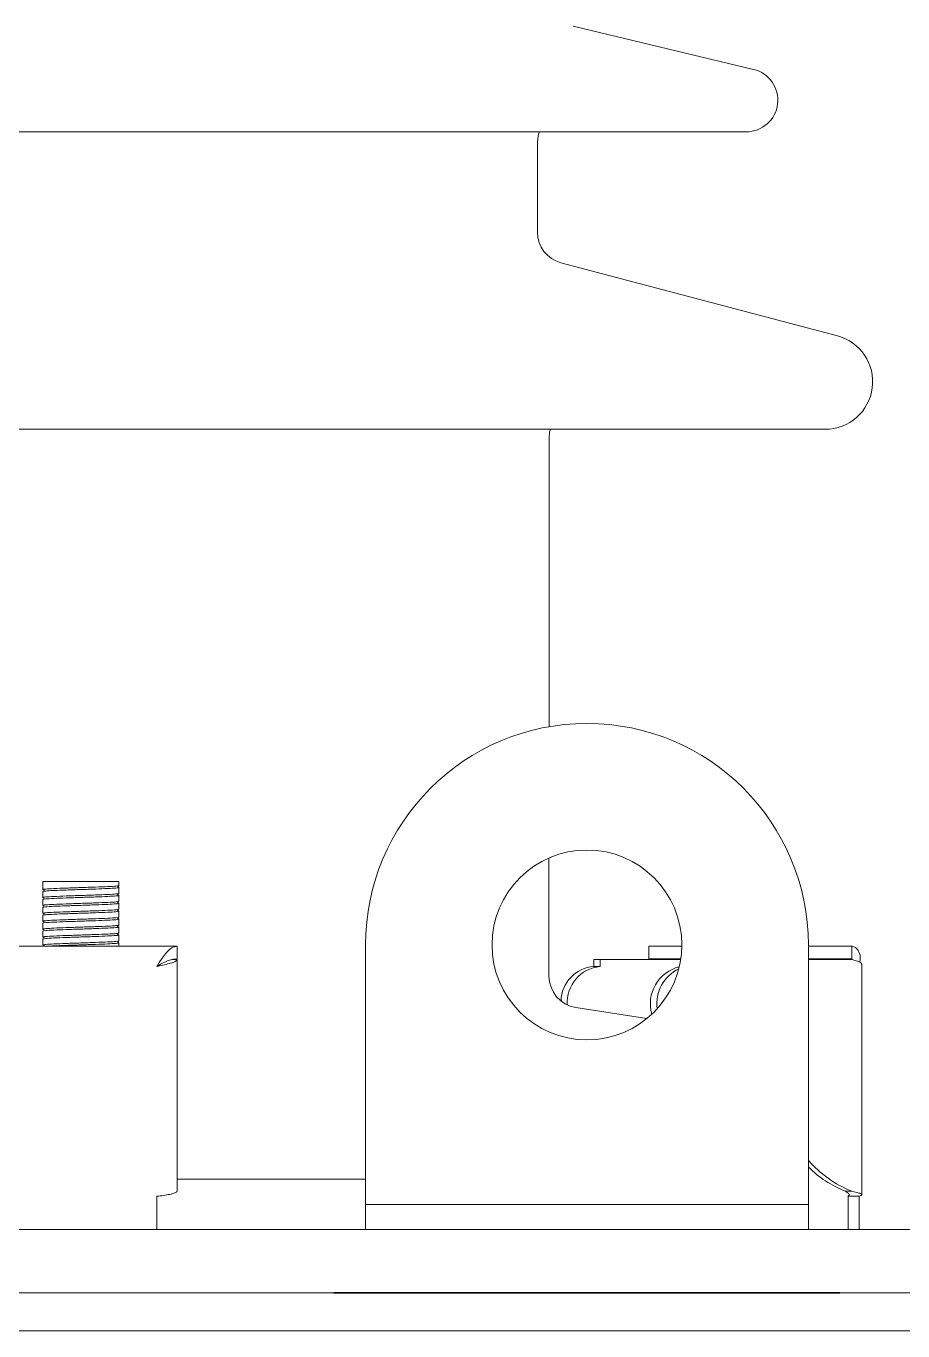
# Model space of a CAD drawing. Header units: millimetres. Extents: x 51507 to 66627, y -17810 to -7118.
# Drawn here: x 54258.8 to 54397.4, y -12022.7 to -11816.5 of the extents above; entities that cross this region are included whole.
import ezdxf

# ---------------------------------------------------------------- set-up
doc = ezdxf.new("R2010")
doc.units = ezdxf.units.MM
doc.header["$LTSCALE"] = 10
doc.layers.add('粗实线', color=4, linetype='Continuous', lineweight=18)
doc.layers.add('细实线', color=3, linetype='Continuous', lineweight=35)

msp = doc.modelspace()

# ---------------------------------------------------------------- linework, layer by layer
at = {"layer": '粗实线'}
for p, q in [((54373.744, -11823.342), (54345.25, -11816.497)), ((54162.241, -11833.204), (54372.576, -11833.204)), ((54339.576, -11849.065), (54339.576, -11834.861)), ((54386.994, -11865.453), (54343.298, -11853.899)), ((54149.741, -11880.204), (54385.076, -11880.204)), ((54341.413, -11927.221), (54341.418, -11881.635)), ((54341.409, -11966.644), (54341.411, -11947.955)), ((54261.409, -11951.704), (54261.409, -11952.012)), ((54261.409, -11951.704), (54261.493, -11951.718)), ((54261.409, -11951.704), (54273.409, -11951.704)), ((54273.409, -11952.329), (54273.409, -11951.704)), ((54261.409, -11952.012), (54261.409, -11952.954)), ((54261.409, -11953.262), (54261.409, -11954.204)), ((54273.409, -11953.579), (54273.409, -11952.637)), ((54261.409, -11954.512), (54261.409, -11955.454)), ((54261.409, -11955.762), (54261.409, -11956.704)), ((54273.409, -11954.829), (54273.409, -11953.887)), ((54273.409, -11956.079), (54273.409, -11955.137)), ((54261.409, -11957.012), (54261.409, -11957.954)), ((54273.409, -11957.329), (54273.409, -11956.387)), ((54273.409, -11958.579), (54273.409, -11957.637)), ((54261.409, -11958.262), (54261.409, -11959.204)), ((54261.409, -11959.512), (54261.409, -11960.454)), ((54273.409, -11959.829), (54273.409, -11958.887)), ((54252.209, -11961.916), (54282.609, -11961.916)), ((54261.409, -11960.762), (54261.409, -11961.704)), ((54273.409, -11961.079), (54273.409, -11960.137)), ((54273.409, -11961.916), (54273.409, -11961.387)), ((54282.609, -11961.916), (54282.609, -11963.916)), ((54312.409, -12002.704), (54312.409, -11961.704)), ((54357.167, -11961.916), (54357.167, -11963.916)), ((54362.407, -11961.916), (54357.167, -11961.916)), ((54382.409, -11961.704), (54382.409, -12002.704)), ((54389.261, -11961.916), (54382.409, -11961.916)), ((54389.261, -11961.916), (54389.261, -11963.916)), ((54281.782, -11964.016), (54282.609, -11964.016)), ((54282.609, -11964.016), (54282.609, -12000.613)), ((54349.491, -11964.016), (54348.491, -11964.016)), ((54348.491, -11964.016), (54348.491, -11965.116)), ((54349.491, -11964.016), (54349.491, -11965.116)), ((54362.229, -11964.016), (54349.491, -11964.016)), ((54362.245, -11963.916), (54357.167, -11963.916)), ((54389.261, -11963.916), (54382.409, -11963.916)), ((54389.261, -11964.016), (54382.409, -11964.016)), ((54389.263, -11963.948), (54389.261, -11963.916)), ((54348.491, -11965.116), (54349.491, -11965.116)), ((54390.861, -12001.191), (54390.861, -11964.75)), ((54356.901, -11973.318), (54345.649, -11971.587)), ((54312.409, -11998.704), (54282.609, -11998.704)), ((54389.261, -12000.613), (54388.261, -12000.613)), ((54279.409, -12006.704), (54279.409, -12001.425)), ((54312.409, -12002.704), (54382.409, -12002.704)), ((54312.409, -12006.704), (54312.409, -12002.704)), ((54382.409, -12002.704), (54382.409, -12006.704)), ((54390.432, -12001.425), (54388.7, -12001.425)), ((54388.7, -12006.704), (54388.7, -12001.425)), ((54390.432, -12006.704), (54390.432, -12001.425)), ((52722.409, -12006.704), (54612.409, -12006.704)), ((52722.409, -12016.704), (54612.409, -12016.704)), ((54607.409, -12022.704), (52727.409, -12022.704))]:
    msp.add_line(p, q, dxfattribs=at)
for points in [[(54339.576, -11834.861), (54339.673, -11833.885), (54339.859, -11833.204)], [(54341.418, -11881.635), (54341.514, -11880.659), (54341.627, -11880.204)]]:
    msp.add_lwpolyline(points, dxfattribs=at)
msp.add_circle((54347.409, -11961.704), 15, dxfattribs=at)
for centre, radius, start, end in [((54372.576, -11828.204), 5, 270, 76.49205), ((54344.576, -11849.065), 5, 180, 255.18856), ((54385.076, -11872.704), 7.5, 270, 75.18856), ((54347.409, -11961.704), 35, 0, 180), ((54348.883, -11970.669), 5.567, 94.03303, 179.01423), ((54350.052, -11970.854), 5.766, 95.58073, 183.20019), ((54363.436, -11970.996), 6, 103.81231, 195.97904), ((54364.562, -11970.963), 6.09, 115.63428, 187.64615), ((54346.409, -11966.645), 5, 179.99382, 261.25384), ((54395.584, -11984.523), 17.288, 220.3511, 248.546), ((54394.394, -11984.832), 16.931, 224.93801, 248.76301)]:
    msp.add_arc(centre, radius, start, end, dxfattribs=at)
for points, knots in [([(54273.337, -11952.341), (54273.257, -11952.363), (54273.081, -11952.411), (54271.746, -11952.485), (54269.769, -11952.563), (54267.407, -11952.641), (54265.057, -11952.719), (54263.042, -11952.797), (54261.772, -11952.875), (54261.255, -11952.932), (54261.461, -11952.963), (54261.493, -11952.968)], [0, 0, 0, 0, 1.2641506, 2.764493, 4.2648353, 5.7651777, 7.26552, 8.7658624, 10.2662047, 11.7665471, 12.0431886, 12.0431886, 12.0431886, 12.0431886]), ([(54273.337, -11953.591), (54273.257, -11953.613), (54273.081, -11953.661), (54271.746, -11953.735), (54269.769, -11953.813), (54267.407, -11953.891), (54265.057, -11953.969), (54263.042, -11954.047), (54261.772, -11954.125), (54261.255, -11954.182), (54261.461, -11954.213), (54261.493, -11954.218)], [0, 0, 0, 0, 1.2641506, 2.764493, 4.2648353, 5.7651777, 7.26552, 8.7658624, 10.2662047, 11.7665471, 12.0431886, 12.0431886, 12.0431886, 12.0431886]), ([(54273.345, -11952.626), (54273.369, -11952.63), (54273.561, -11952.66), (54273.041, -11952.715), (54271.777, -11952.793), (54269.761, -11952.872), (54267.411, -11952.95), (54265.05, -11953.028), (54263.067, -11953.106), (54261.679, -11953.184), (54261.499, -11953.236), (54261.409, -11953.262)], [0, 0, 0, 0, 0.207761, 1.6938278, 3.1798946, 4.6659615, 6.1520283, 7.6380951, 9.1241619, 10.6102287, 12.0962955, 12.0962955, 12.0962955, 12.0962955]), ([(54261.425, -11952.967), (54261.457, -11952.986), (54261.52, -11953.023), (54261.584, -11953.06), (54261.616, -11953.078)], [0, 0, 0, 0, 0.11024401, 0.22048689, 0.22048689, 0.22048689, 0.22048689]), ([(54273.208, -11952.45), (54273.24, -11952.431), (54273.304, -11952.394), (54273.368, -11952.358), (54273.4, -11952.339)], [0, 0, 0, 0, 0.11046934, 0.22094307, 0.22094307, 0.22094307, 0.22094307]), ([(54273.4, -11952.627), (54273.368, -11952.608), (54273.304, -11952.571), (54273.24, -11952.534), (54273.208, -11952.516)], [0, 0, 0, 0, 0.11047373, 0.22094307, 0.22094307, 0.22094307, 0.22094307]), ([(54273.208, -11953.7), (54273.24, -11953.681), (54273.304, -11953.644), (54273.368, -11953.608), (54273.4, -11953.589)], [0, 0, 0, 0, 0.11046934, 0.22094307, 0.22094307, 0.22094307, 0.22094307]), ([(54273.4, -11953.877), (54273.368, -11953.858), (54273.304, -11953.821), (54273.24, -11953.784), (54273.208, -11953.766)], [0, 0, 0, 0, 0.11047373, 0.22094307, 0.22094307, 0.22094307, 0.22094307]), ([(54273.409, -11954.829), (54273.319, -11954.855), (54273.138, -11954.907), (54271.751, -11954.985), (54269.768, -11955.063), (54267.407, -11955.141), (54265.057, -11955.219), (54263.042, -11955.297), (54261.772, -11955.375), (54261.255, -11955.432), (54261.461, -11955.463), (54261.493, -11955.468)], [0, 0, 0, 0, 1.4804192, 2.9608384, 4.4412576, 5.9216768, 7.402096, 8.8825152, 10.3629343, 11.8433535, 12.1163216, 12.1163216, 12.1163216, 12.1163216]), ([(54273.345, -11953.876), (54273.369, -11953.88), (54273.561, -11953.91), (54273.041, -11953.965), (54271.777, -11954.043), (54269.761, -11954.122), (54267.411, -11954.2), (54265.05, -11954.278), (54263.067, -11954.356), (54261.679, -11954.434), (54261.499, -11954.486), (54261.409, -11954.512)], [0, 0, 0, 0, 0.207761, 1.6938278, 3.1798946, 4.6659615, 6.1520283, 7.6380951, 9.1241619, 10.6102287, 12.0962955, 12.0962955, 12.0962955, 12.0962955]), ([(54273.345, -11955.126), (54273.369, -11955.13), (54273.561, -11955.16), (54273.041, -11955.215), (54271.777, -11955.293), (54269.761, -11955.372), (54267.411, -11955.45), (54265.05, -11955.528), (54263.067, -11955.606), (54261.679, -11955.684), (54261.499, -11955.736), (54261.409, -11955.762)], [0, 0, 0, 0, 0.207761, 1.6938278, 3.1798946, 4.6659615, 6.1520283, 7.6380951, 9.1241619, 10.6102287, 12.0962955, 12.0962955, 12.0962955, 12.0962955]), ([(54261.425, -11954.217), (54261.457, -11954.236), (54261.52, -11954.273), (54261.584, -11954.31), (54261.616, -11954.328)], [0, 0, 0, 0, 0.11024401, 0.22048689, 0.22048689, 0.22048689, 0.22048689]), ([(54261.425, -11955.467), (54261.457, -11955.486), (54261.52, -11955.523), (54261.584, -11955.56), (54261.616, -11955.578)], [0, 0, 0, 0, 0.11024401, 0.22048689, 0.22048689, 0.22048689, 0.22048689]), ([(54273.208, -11954.95), (54273.24, -11954.931), (54273.304, -11954.894), (54273.368, -11954.858), (54273.4, -11954.839)], [0, 0, 0, 0, 0.11046934, 0.22094307, 0.22094307, 0.22094307, 0.22094307]), ([(54273.4, -11955.127), (54273.368, -11955.108), (54273.304, -11955.071), (54273.24, -11955.034), (54273.208, -11955.016)], [0, 0, 0, 0, 0.11047373, 0.22094307, 0.22094307, 0.22094307, 0.22094307]), ([(54273.337, -11956.091), (54273.257, -11956.113), (54273.081, -11956.161), (54271.746, -11956.235), (54269.769, -11956.313), (54267.407, -11956.391), (54265.057, -11956.469), (54263.042, -11956.547), (54261.772, -11956.625), (54261.255, -11956.682), (54261.461, -11956.713), (54261.493, -11956.718)], [0, 0, 0, 0, 1.2641506, 2.764493, 4.2648353, 5.7651777, 7.26552, 8.7658624, 10.2662047, 11.7665471, 12.0431886, 12.0431886, 12.0431886, 12.0431886]), ([(54273.409, -11957.329), (54273.319, -11957.355), (54273.138, -11957.407), (54271.751, -11957.485), (54269.768, -11957.563), (54267.407, -11957.641), (54265.057, -11957.719), (54263.042, -11957.797), (54261.772, -11957.875), (54261.255, -11957.932), (54261.461, -11957.963), (54261.493, -11957.968)], [0, 0, 0, 0, 1.4804192, 2.9608384, 4.4412576, 5.9216768, 7.402096, 8.8825152, 10.3629343, 11.8433535, 12.1163216, 12.1163216, 12.1163216, 12.1163216]), ([(54273.345, -11956.376), (54273.369, -11956.38), (54273.561, -11956.41), (54273.041, -11956.465), (54271.777, -11956.543), (54269.761, -11956.622), (54267.411, -11956.7), (54265.05, -11956.778), (54263.067, -11956.856), (54261.679, -11956.934), (54261.499, -11956.986), (54261.409, -11957.012)], [0, 0, 0, 0, 0.207761, 1.6938278, 3.1798946, 4.6659615, 6.1520283, 7.6380951, 9.1241619, 10.6102287, 12.0962955, 12.0962955, 12.0962955, 12.0962955]), ([(54273.345, -11957.626), (54273.369, -11957.63), (54273.561, -11957.66), (54273.041, -11957.715), (54271.777, -11957.793), (54269.761, -11957.872), (54267.411, -11957.95), (54265.05, -11958.028), (54263.067, -11958.106), (54261.679, -11958.184), (54261.499, -11958.236), (54261.409, -11958.262)], [0, 0, 0, 0, 0.207761, 1.6938278, 3.1798946, 4.6659615, 6.1520283, 7.6380951, 9.1241619, 10.6102287, 12.0962955, 12.0962955, 12.0962955, 12.0962955]), ([(54261.425, -11956.717), (54261.457, -11956.736), (54261.52, -11956.773), (54261.584, -11956.81), (54261.616, -11956.828)], [0, 0, 0, 0, 0.11024401, 0.22048689, 0.22048689, 0.22048689, 0.22048689]), ([(54273.208, -11956.2), (54273.24, -11956.181), (54273.304, -11956.144), (54273.368, -11956.108), (54273.4, -11956.089)], [0, 0, 0, 0, 0.11046934, 0.22094307, 0.22094307, 0.22094307, 0.22094307]), ([(54273.4, -11956.377), (54273.368, -11956.358), (54273.304, -11956.321), (54273.24, -11956.284), (54273.208, -11956.266)], [0, 0, 0, 0, 0.11047373, 0.22094307, 0.22094307, 0.22094307, 0.22094307]), ([(54273.208, -11957.45), (54273.24, -11957.431), (54273.304, -11957.394), (54273.368, -11957.358), (54273.4, -11957.339)], [0, 0, 0, 0, 0.11046934, 0.22094307, 0.22094307, 0.22094307, 0.22094307]), ([(54273.4, -11957.627), (54273.368, -11957.608), (54273.304, -11957.571), (54273.24, -11957.534), (54273.208, -11957.516)], [0, 0, 0, 0, 0.11047373, 0.22094307, 0.22094307, 0.22094307, 0.22094307]), ([(54273.337, -11958.591), (54273.257, -11958.613), (54273.081, -11958.661), (54271.746, -11958.735), (54269.769, -11958.813), (54267.407, -11958.891), (54265.057, -11958.969), (54263.042, -11959.047), (54261.772, -11959.125), (54261.255, -11959.182), (54261.461, -11959.213), (54261.493, -11959.218)], [0, 0, 0, 0, 1.2641506, 2.764493, 4.2648353, 5.7651777, 7.26552, 8.7658624, 10.2662047, 11.7665471, 12.0431886, 12.0431886, 12.0431886, 12.0431886]), ([(54273.337, -11959.841), (54273.257, -11959.863), (54273.081, -11959.911), (54271.746, -11959.985), (54269.769, -11960.063), (54267.407, -11960.141), (54265.057, -11960.219), (54263.042, -11960.297), (54261.772, -11960.375), (54261.255, -11960.432), (54261.461, -11960.463), (54261.493, -11960.468)], [0, 0, 0, 0, 1.2641506, 2.764493, 4.2648353, 5.7651777, 7.26552, 8.7658624, 10.2662047, 11.7665471, 12.0431886, 12.0431886, 12.0431886, 12.0431886]), ([(54273.345, -11958.876), (54273.369, -11958.88), (54273.561, -11958.91), (54273.041, -11958.965), (54271.777, -11959.043), (54269.761, -11959.122), (54267.411, -11959.2), (54265.05, -11959.278), (54263.067, -11959.356), (54261.679, -11959.434), (54261.499, -11959.486), (54261.409, -11959.512)], [0, 0, 0, 0, 0.207761, 1.6938278, 3.1798946, 4.6659615, 6.1520283, 7.6380951, 9.1241619, 10.6102287, 12.0962955, 12.0962955, 12.0962955, 12.0962955]), ([(54261.425, -11957.967), (54261.457, -11957.986), (54261.52, -11958.023), (54261.584, -11958.06), (54261.616, -11958.078)], [0, 0, 0, 0, 0.11024401, 0.22048689, 0.22048689, 0.22048689, 0.22048689]), ([(54261.425, -11959.217), (54261.457, -11959.236), (54261.52, -11959.273), (54261.584, -11959.31), (54261.616, -11959.328)], [0, 0, 0, 0, 0.11024401, 0.22048689, 0.22048689, 0.22048689, 0.22048689]), ([(54273.208, -11958.7), (54273.24, -11958.681), (54273.304, -11958.644), (54273.368, -11958.608), (54273.4, -11958.589)], [0, 0, 0, 0, 0.11046934, 0.22094307, 0.22094307, 0.22094307, 0.22094307]), ([(54273.4, -11958.877), (54273.368, -11958.858), (54273.304, -11958.821), (54273.24, -11958.784), (54273.208, -11958.766)], [0, 0, 0, 0, 0.11047373, 0.22094307, 0.22094307, 0.22094307, 0.22094307]), ([(54273.208, -11959.95), (54273.24, -11959.931), (54273.304, -11959.894), (54273.368, -11959.858), (54273.4, -11959.839)], [0, 0, 0, 0, 0.11046934, 0.22094307, 0.22094307, 0.22094307, 0.22094307]), ([(54273.409, -11961.079), (54273.319, -11961.105), (54273.138, -11961.157), (54271.751, -11961.235), (54269.768, -11961.313), (54267.407, -11961.391), (54265.057, -11961.469), (54263.042, -11961.547), (54261.772, -11961.625), (54261.255, -11961.682), (54261.461, -11961.713), (54261.493, -11961.718)], [0, 0, 0, 0, 1.4804192, 2.9608384, 4.4412576, 5.9216768, 7.402096, 8.8825152, 10.3629343, 11.8433535, 12.1163216, 12.1163216, 12.1163216, 12.1163216]), ([(54273.345, -11960.126), (54273.369, -11960.13), (54273.561, -11960.16), (54273.041, -11960.215), (54271.777, -11960.293), (54269.761, -11960.372), (54267.411, -11960.45), (54265.05, -11960.528), (54263.067, -11960.606), (54261.679, -11960.684), (54261.499, -11960.736), (54261.409, -11960.762)], [0, 0, 0, 0, 0.207761, 1.6938278, 3.1798946, 4.6659615, 6.1520283, 7.6380951, 9.1241619, 10.6102287, 12.0962955, 12.0962955, 12.0962955, 12.0962955]), ([(54261.425, -11960.467), (54261.457, -11960.486), (54261.52, -11960.523), (54261.584, -11960.56), (54261.616, -11960.578)], [0, 0, 0, 0, 0.11024401, 0.22048689, 0.22048689, 0.22048689, 0.22048689]), ([(54261.425, -11961.717), (54261.457, -11961.736), (54261.52, -11961.773), (54261.584, -11961.81), (54261.616, -11961.828)], [0, 0, 0, 0, 0.11024401, 0.22048689, 0.22048689, 0.22048689, 0.22048689]), ([(54273.345, -11961.376), (54273.369, -11961.38), (54273.561, -11961.41), (54273.041, -11961.465), (54271.776, -11961.543), (54269.762, -11961.622), (54267.406, -11961.7), (54265.069, -11961.778), (54263.156, -11961.85), (54262.467, -11961.896), (54262.167, -11961.916)], [0, 0, 0, 0, 0.2293054, 1.869474, 3.5096427, 5.1498114, 6.7899801, 8.4301487, 10.0703174, 11.3298611, 11.3298611, 11.3298611, 11.3298611]), ([(54273.4, -11960.127), (54273.368, -11960.108), (54273.304, -11960.071), (54273.24, -11960.034), (54273.208, -11960.016)], [0, 0, 0, 0, 0.11047373, 0.22094307, 0.22094307, 0.22094307, 0.22094307]), ([(54273.208, -11961.2), (54273.24, -11961.181), (54273.304, -11961.144), (54273.368, -11961.108), (54273.4, -11961.089)], [0, 0, 0, 0, 0.11046934, 0.22094307, 0.22094307, 0.22094307, 0.22094307]), ([(54273.4, -11961.377), (54273.368, -11961.358), (54273.304, -11961.321), (54273.24, -11961.284), (54273.208, -11961.266)], [0, 0, 0, 0, 0.11047373, 0.22094307, 0.22094307, 0.22094307, 0.22094307]), ([(54390.532, -11964.456), (54390.571, -11964.257), (54390.692, -11963.634), (54390.443, -11962.767), (54389.93, -11962.047), (54389.478, -11961.958), (54389.261, -11961.916)], [0, 0, 0, 0, 0.4447867, 1.3899018, 2.335021, 3.2082733, 3.2082733, 3.2082733, 3.2082733]), ([(54279.409, -11965.116), (54279.742, -11965.043), (54280.444, -11964.889), (54281.406, -11964.655), (54282.158, -11964.413), (54282.553, -11964.2), (54282.593, -11964.068), (54282.609, -11964.016)], [0, 0, 0, 0, 0.6882403, 1.4477398, 2.207261, 2.9667815, 3.4560169, 3.4560169, 3.4560169, 3.4560169]), ([(54389.261, -11964.016), (54389.596, -11964.108), (54390.266, -11964.291), (54390.806, -11964.535), (54390.806, -11964.688), (54390.806, -11964.75)], [0, 0, 0, 0, 0.672488, 1.344976, 1.7939442, 1.7939442, 1.7939442, 1.7939442]), ([(54282.609, -12000.613), (54282.592, -12000.663), (54282.559, -12000.759), (54282.307, -12000.892), (54281.945, -12001.013), (54281.361, -12001.153), (54280.508, -12001.3), (54279.76, -12001.385), (54279.409, -12001.425)], [0, 0, 0, 0, 0.5053115, 0.9869551, 1.4449553, 1.8793433, 2.674073, 3.3759804, 3.3759804, 3.3759804, 3.3759804]), ([(54388.7, -12001.425), (54388.743, -12001.389), (54388.827, -12001.321), (54388.882, -12001.185), (54388.813, -12001.018), (54388.577, -12000.821), (54388.361, -12000.679), (54388.261, -12000.613)], [0, 0, 0, 0, 0.1761009, 0.3429628, 0.6476437, 0.9163994, 1.1496576, 1.1496576, 1.1496576, 1.1496576]), ([(54390.432, -12001.425), (54390.547, -12001.389), (54390.771, -12001.321), (54390.882, -12001.216), (54390.84, -12001.112), (54390.611, -12000.981), (54390.115, -12000.824), (54389.53, -12000.68), (54389.261, -12000.613)], [0, 0, 0, 0, 0.3501531, 0.6804223, 0.9908052, 1.2813033, 1.8005742, 2.2413083, 2.2413083, 2.2413083, 2.2413083])]:
    msp.add_open_spline(points, degree=3, knots=knots, dxfattribs=at)
for points in [[(54282.609, -11961.916), (54282.342, -11961.964), (54281.809, -11962.06), (54281.009, -11962.8), (54280.209, -11963.858), (54279.675, -11964.697), (54279.409, -11965.116)], [(54282.609, -11963.916), (54282.342, -11963.934), (54281.809, -11963.97), (54281.009, -11964.248), (54280.209, -11964.644), (54279.675, -11964.959), (54279.409, -11965.116)]]:
    msp.add_open_spline(points, degree=3, dxfattribs=at)
at = {"layer": '细实线'}
for p, q in [((54307.409, -12016.704), (54387.409, -12016.704)), ((54387.409, -12016.704), (54307.409, -12016.704))]:
    msp.add_line(p, q, dxfattribs=at)

doc.saveas('drawing.dxf')
